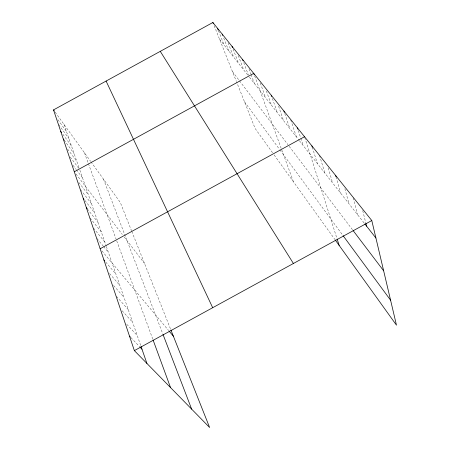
<?xml version="1.0" encoding="UTF-8"?>
<svg xmlns="http://www.w3.org/2000/svg" width="450" height="450" viewBox="0 0 450 450"><rect width="100%" height="100%" fill="white"/><g stroke="black" fill="none" stroke-linecap="round" stroke-linejoin="round"><path stroke-width="0.34" stroke-dasharray="2.25 1.69" d="M130.939 337.629L139.584 346.691M126.726 324.236L137.233 335.509M122.141 310.787L132.654 322.312M116.438 296.387L128.239 309.589M113.608 285.508L123.981 297.321M109.575 273.544L119.874 285.48M105.683 262.007L115.909 274.039M101.919 250.864L168.66 330.57M96.975 238.511L103.106 245.936M103.545 246.471L108.366 252.304M93.476 228.099L104.782 241.971M90.09 218.036L101.312 231.964M87.244 208.834L97.948 222.278M84.921 200.486L94.691 212.889M219.51 39.144L248.203 75.623M249.435 77.192L298.952 140.153M299.374 140.687L364.455 223.442M80.573 189.737L91.536 203.788M78.851 182.509L88.47 194.957M75.954 173.931L122.259 234.394M124.251 236.998L144.506 263.447M232.419 71.516L239.057 80.258M239.479 80.814L287.933 144.675M289.176 146.312L352.671 229.984M73.063 165.364L75.943 169.161M76.359 169.701L82.53 177.834M70.262 157.056L78.834 168.441M67.601 149.079L76.849 161.46M64.131 140.13L74.132 153.63M244.479 101.762L279.456 149.259M279.866 149.822L342.664 235.108M62.809 134.218L71.494 146.019M58.68 124.594L68.929 138.623M57.892 119.672L66.431 131.428M55.136 112.14L90.534 161.201M90.939 161.758L120.291 202.433L131.546 230.799M272.565 152.741L255.144 128.503L236.565 81.906M274.157 154.958L334.845 239.411M214.149 25.701L236.312 81.264M131.799 231.424L170.668 329.361M218.492 30.802L224.089 44.966M223.723 38.008L228.797 50.951M228.083 42.795L233.634 57.099M233.089 49.05L238.612 63.433M103.444 179.089L162.726 333.692M238.247 55.496L243.737 69.947M243.759 62.679L248.535 75.386M248.996 68.889L250.898 73.997M251.134 74.633L254.453 83.571M254.649 75.949L293.456 181.811M84.392 152.685L88.172 162.99M88.414 163.648L116.016 238.911M116.719 240.84L152.882 339.441M260.303 83.019L265.657 97.819M266.366 90.956L271.429 105.159M272.379 98.477L277.386 112.731M64.007 124.431L79.217 168.283M79.869 170.162L106.127 245.846M106.352 246.493L140.856 345.949M278.589 106.245L283.528 120.544M284.782 113.619L289.868 128.604M290.762 119.948L296.415 136.929M298.277 130.477L300.617 137.678M300.831 138.33L303.176 145.524M304.746 137.385L336.921 238.388M312.306 147.218L317.402 163.609M319.528 155.419L324.883 173.126M328.213 167.895L332.634 182.981M336.021 176.811L340.661 193.191M344.88 188.736L348.986 203.771M353.194 197.826L357.626 214.757M362.723 210.634L365.749 222.784"/><path stroke-width="0.67" d="M170.916 329.985L209.627 427.5L134.364 350.618L53.522 109.901L212.873 22.5L371.79 220.539L396.478 325.176L335.239 239.957M74.295 171.765L253.71 73.389L254.177 74.672M100.153 248.754L304.537 136.727M134.364 350.618L371.79 220.539M129.493 336.122L130.455 337.129M140.062 347.197L141.986 349.211M103.899 259.914L104.788 260.961M169.104 331.099L173.396 336.223M86.383 207.759L87.244 208.834M83.216 198.326L84.066 199.406M364.882 223.987L375.907 238.005M353.087 230.535L383.653 270.816M63.292 139.005L64.131 140.13M343.069 235.659L390.583 300.189M60.744 131.411L61.571 132.536M53.522 109.901L54.326 111.021M160.273 51.351L293.411 263.481M106.093 81.067L212.687 307.704M212.873 22.5L213.384 23.782M217.474 28.232L218.233 30.161M222.204 34.127L222.711 35.421M232.082 46.44L232.583 47.745M162.968 334.333L191.649 409.134M242.567 59.501L243.045 60.773M153.118 340.093L170.528 387.557M271.243 95.242L271.699 96.536M141.081 346.601L146.925 363.448M283.899 111.015L284.344 112.314M297.422 127.862L297.849 129.172M337.129 239.04L339.159 245.407M311.901 145.907L312.306 147.218M335.649 175.5L336.021 176.811M365.918 223.459L366.593 226.159"/></g></svg>
